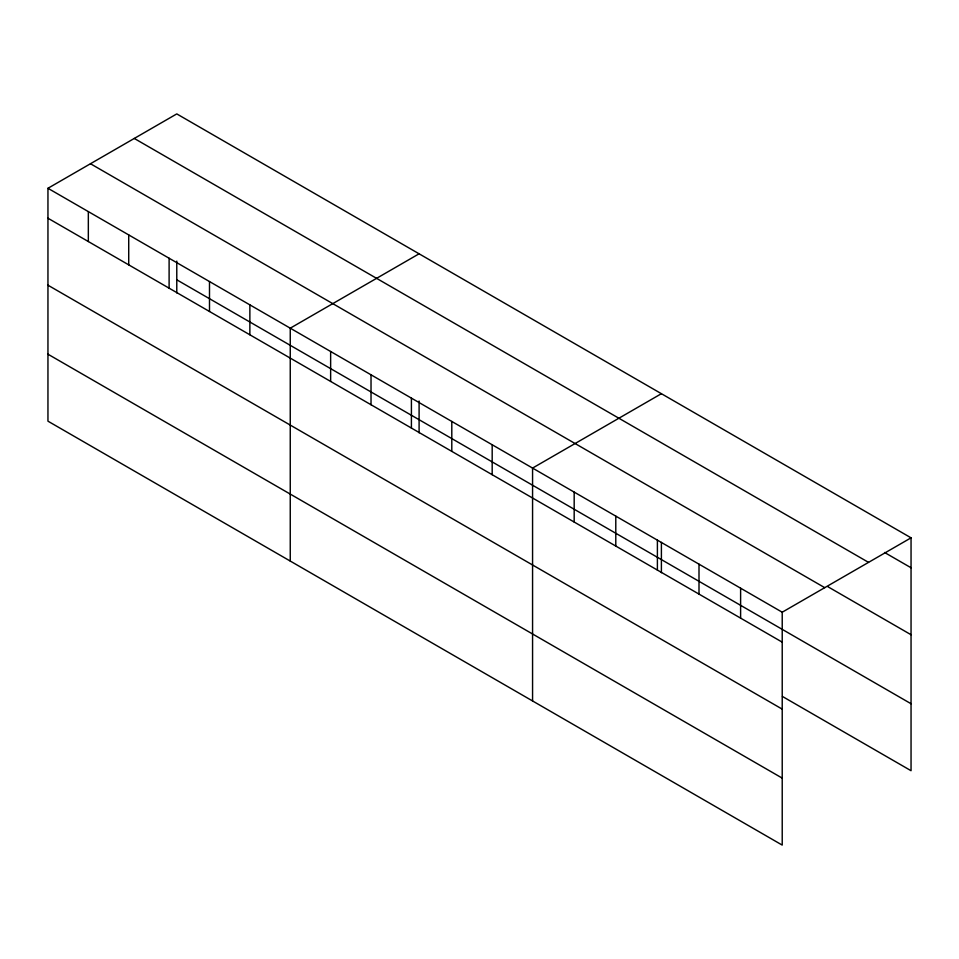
<?xml version="1.0" encoding="UTF-8"?>
<svg xmlns="http://www.w3.org/2000/svg" width="959" height="959" viewBox="0 0 959 959"><rect width="100%" height="100%" fill="white"/><g stroke="black" fill="none" stroke-linecap="round" stroke-linejoin="round"><path stroke-width="1.44" d="M47.95 188.288L782.22 612.214L782.22 845.095L47.95 421.169L47.95 188.288L176.78 113.905L911.05 537.831L911.05 770.712L782.436 696.462M419.095 253.799L290.253 328.182L290.253 561.063M661.398 393.693L532.569 468.076L532.569 700.969M782.22 612.214L911.05 537.831M884.57 552.48L911.05 567.764M134.272 138.444L868.53 562.37M827.833 586.692L911.05 634.738M90.47 163.737L824.728 587.663M176.78 279.812L911.05 703.738M47.95 218.22L782.22 642.146M47.95 285.195L782.22 709.121M47.95 354.195L782.22 778.121M740.612 588.191L740.612 618.123M699.003 564.168L699.003 594.101M661.398 542.362L661.398 572.715M657.394 540.145L657.394 570.078M615.786 516.122L615.786 546.055M574.177 492.099L574.177 522.032M492.183 444.76L492.183 474.693M451.797 421.445L451.797 451.377M419.095 401.03L419.095 432.821M411.411 398.129L411.411 428.062M371.025 374.813L371.025 404.746M330.639 351.497L330.639 381.43M249.867 304.866L249.867 334.799M209.494 281.55L209.494 311.483M176.78 261.124L176.78 292.927M169.108 258.235L169.108 288.168M128.722 234.919L128.722 264.852M88.336 211.603L88.336 241.536"/></g></svg>
